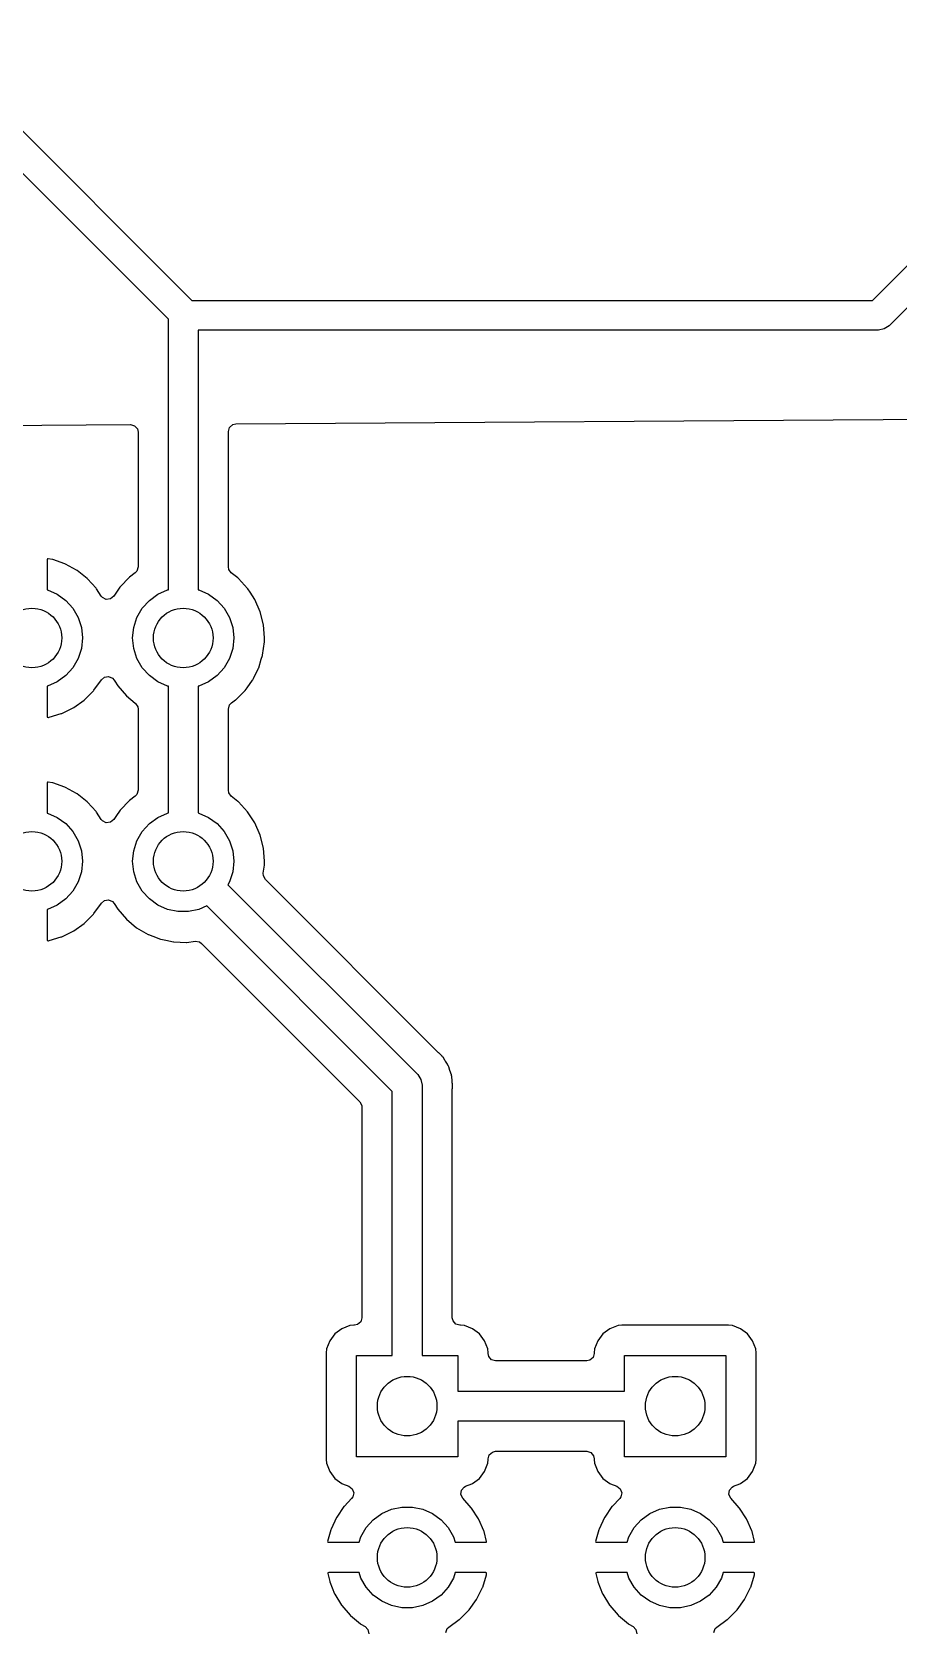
# Model space of a CAD drawing. Extents: x 170.5 to 254.5, y -139.5 to -85.5.
# Drawn here: x 215.5 to 230.04, y -119.66 to -92.82 of the extents above; entities that cross this region are included whole.
import ezdxf

# ---------------------------------------------------------------- set-up
doc = ezdxf.new("R2010")
doc.units = 0
doc.layers.add('BLACK', color=7, linetype='CONTINUOUS')

msp = doc.modelspace()

# ---------------------------------------------------------------- linework, layer by layer
at = {"layer": 'BLACK', "linetype": 'CONTINUOUS'}
for p, q in [((213.677, -92.8232), (218.184, -97.33)), ((217.79, -97.6436), (213.396, -93.25)), ((229.611, -97.33), (230.833, -96.1086)), ((231.187, -96.4616), (229.892, -97.7568)), ((218.184, -97.33), (229.611, -97.33)), ((217.79, -102.189), (217.79, -97.6436)), ((229.715, -97.83), (218.29, -97.83)), ((218.29, -97.83), (218.29, -102.189)), ((229.811, -97.811), (229.715, -97.83)), ((229.892, -97.7568), (229.811, -97.811)), ((229.892, -97.7568), (229.892, -97.7568)), ((213.646, -99.4398), (217.155, -99.4167)), ((217.155, -99.4167), (217.223, -99.4363)), ((217.223, -99.4363), (217.27, -99.4896)), ((217.27, -99.4896), (217.281, -99.5427)), ((217.281, -99.5427), (217.281, -101.808)), ((218.798, -99.5311), (218.819, -99.463)), ((218.798, -101.807), (218.798, -99.5311)), ((218.819, -99.463), (218.872, -99.4165)), ((218.872, -99.4165), (218.924, -99.4051)), ((218.924, -99.4051), (230.702, -99.3276)), ((215.759, -101.67), (215.754, -101.685)), ((215.754, -101.685), (215.754, -102.19)), ((215.772, -101.669), (215.759, -101.67)), ((215.843, -101.682), (215.772, -101.669)), ((215.853, -101.684), (215.843, -101.682)), ((216.054, -101.755), (215.853, -101.684)), ((216.063, -101.76), (216.054, -101.755)), ((216.25, -101.863), (216.063, -101.76)), ((216.258, -101.868), (216.25, -101.863)), ((216.425, -102), (216.258, -101.868)), ((217.231, -101.908), (217.139, -101.978)), ((217.261, -101.876), (217.231, -101.908)), ((217.281, -101.808), (217.261, -101.876)), ((218.805, -101.848), (218.798, -101.807)), ((218.846, -101.906), (218.805, -101.848)), ((218.955, -101.991), (218.846, -101.906)), ((215.754, -102.19), (215.763, -102.192)), ((215.763, -102.192), (215.925, -102.264)), ((216.433, -102.007), (216.425, -102)), ((216.576, -102.165), (216.433, -102.007)), ((216.582, -102.173), (216.576, -102.165)), ((216.663, -102.298), (216.582, -102.173)), ((216.978, -102.146), (216.873, -102.3)), ((216.981, -102.142), (216.978, -102.146)), ((216.978, -102.146), (216.978, -102.146)), ((216.985, -102.138), (216.981, -102.142)), ((217.131, -101.984), (216.985, -102.138)), ((217.135, -101.981), (217.131, -101.984)), ((217.139, -101.978), (217.135, -101.981)), ((217.615, -102.264), (217.777, -102.192)), ((217.777, -102.192), (217.79, -102.189)), ((218.29, -102.189), (218.303, -102.192)), ((218.303, -102.192), (218.465, -102.264)), ((218.97, -102.003), (218.955, -101.991)), ((219.12, -102.168), (218.97, -102.003)), ((219.123, -102.173), (219.12, -102.168)), ((219.161, -102.232), (219.123, -102.173)), ((219.123, -102.173), (219.123, -102.173)), ((219.241, -102.356), (219.161, -102.232)), ((215.925, -102.264), (216.069, -102.368)), ((216.069, -102.368), (216.188, -102.5)), ((216.188, -102.5), (216.277, -102.654)), ((216.684, -102.322), (216.663, -102.298)), ((216.747, -102.353), (216.684, -102.322)), ((216.818, -102.345), (216.747, -102.353)), ((216.873, -102.3), (216.818, -102.345)), ((217.263, -102.654), (217.352, -102.5)), ((217.352, -102.5), (217.471, -102.368)), ((217.471, -102.368), (217.615, -102.264)), ((218.465, -102.264), (218.609, -102.368)), ((218.609, -102.368), (218.728, -102.5)), ((218.728, -102.5), (218.817, -102.654)), ((219.33, -102.561), (219.241, -102.356)), ((216.277, -102.654), (216.331, -102.823)), ((217.209, -102.823), (217.263, -102.654)), ((218.817, -102.654), (218.871, -102.823)), ((219.385, -102.777), (219.33, -102.561)), ((219.403, -103), (219.385, -102.777)), ((216.331, -102.823), (216.35, -103)), ((216.35, -103), (216.331, -103.177)), ((217.19, -103), (217.209, -102.823)), ((217.209, -103.177), (217.19, -103)), ((218.871, -102.823), (218.89, -103)), ((218.89, -103), (218.871, -103.177)), ((219.402, -103.067), (219.403, -103.024)), ((219.403, -103.003), (219.403, -103)), ((219.403, -103.024), (219.403, -103.003)), ((219.403, -103.003), (219.403, -103.003)), ((216.331, -103.177), (216.277, -103.346)), ((217.263, -103.346), (217.209, -103.177)), ((218.871, -103.177), (218.817, -103.346)), ((219.351, -103.358), (219.371, -103.293)), ((219.371, -103.293), (219.372, -103.288)), ((219.371, -103.293), (219.371, -103.293)), ((219.372, -103.288), (219.402, -103.067)), ((216.188, -103.5), (216.069, -103.632)), ((216.277, -103.346), (216.188, -103.5)), ((217.352, -103.5), (217.263, -103.346)), ((217.471, -103.632), (217.352, -103.5)), ((218.728, -103.5), (218.609, -103.632)), ((218.817, -103.346), (218.728, -103.5)), ((219.218, -103.683), (219.305, -103.506)), ((219.305, -103.506), (219.307, -103.502)), ((219.305, -103.506), (219.305, -103.506)), ((219.307, -103.502), (219.351, -103.358)), ((215.763, -103.808), (215.754, -103.81)), ((215.754, -103.81), (215.754, -104.319)), ((215.925, -103.736), (215.763, -103.808)), ((216.069, -103.632), (215.925, -103.736)), ((216.541, -103.879), (216.668, -103.702)), ((216.668, -103.702), (216.669, -103.703)), ((216.669, -103.703), (216.716, -103.659)), ((216.716, -103.659), (216.786, -103.647)), ((216.786, -103.647), (216.852, -103.675)), ((216.852, -103.675), (216.88, -103.707)), ((216.88, -103.707), (216.892, -103.726)), ((216.892, -103.726), (216.94, -103.805)), ((216.94, -103.805), (217.086, -103.974)), ((217.615, -103.736), (217.471, -103.632)), ((217.777, -103.808), (217.615, -103.736)), ((217.79, -103.811), (217.777, -103.808)), ((217.79, -105.939), (217.79, -103.811)), ((218.303, -103.808), (218.29, -103.811)), ((218.29, -103.811), (218.29, -105.939)), ((218.465, -103.736), (218.303, -103.808)), ((218.609, -103.632), (218.465, -103.736)), ((219.078, -103.883), (219.113, -103.835)), ((219.113, -103.835), (219.205, -103.706)), ((219.205, -103.706), (219.208, -103.702)), ((219.208, -103.702), (219.218, -103.683)), ((216.202, -104.167), (216.375, -104.044)), ((216.375, -104.044), (216.383, -104.037)), ((216.383, -104.037), (216.534, -103.887)), ((216.534, -103.887), (216.541, -103.879)), ((217.086, -103.974), (217.234, -104.097)), ((217.234, -104.097), (217.236, -104.098)), ((217.236, -104.098), (217.276, -104.157)), ((218.819, -104.125), (218.851, -104.09)), ((218.851, -104.09), (218.92, -104.041)), ((218.92, -104.041), (218.927, -104.035)), ((218.927, -104.035), (219.023, -103.938)), ((219.023, -103.938), (219.078, -103.883)), ((215.754, -104.319), (215.758, -104.332)), ((215.758, -104.332), (215.771, -104.334)), ((215.771, -104.334), (215.778, -104.334)), ((215.778, -104.334), (215.788, -104.331)), ((215.788, -104.331), (215.992, -104.27)), ((215.992, -104.27), (216.002, -104.266)), ((216.002, -104.266), (216.193, -104.173)), ((216.193, -104.173), (216.202, -104.167)), ((217.276, -104.157), (217.281, -104.195)), ((217.281, -104.195), (217.281, -105.558)), ((218.798, -104.193), (218.819, -104.125)), ((218.798, -105.557), (218.798, -104.193)), ((215.759, -105.42), (215.754, -105.435)), ((215.754, -105.435), (215.754, -105.94)), ((215.772, -105.419), (215.759, -105.42)), ((215.843, -105.432), (215.772, -105.419)), ((215.853, -105.434), (215.843, -105.432)), ((216.054, -105.505), (215.853, -105.434)), ((216.063, -105.51), (216.054, -105.505)), ((216.25, -105.613), (216.063, -105.51)), ((216.258, -105.618), (216.25, -105.613)), ((216.425, -105.75), (216.258, -105.618)), ((217.135, -105.731), (216.981, -105.892)), ((217.139, -105.728), (217.135, -105.731)), ((217.231, -105.658), (217.139, -105.728)), ((217.261, -105.626), (217.231, -105.658)), ((217.281, -105.558), (217.261, -105.626)), ((218.805, -105.598), (218.798, -105.557)), ((218.846, -105.656), (218.805, -105.598)), ((218.959, -105.745), (218.846, -105.656)), ((215.754, -105.94), (215.763, -105.942)), ((215.763, -105.942), (215.925, -106.014)), ((216.433, -105.757), (216.425, -105.75)), ((216.576, -105.915), (216.433, -105.757)), ((216.582, -105.923), (216.576, -105.915)), ((216.663, -106.048), (216.582, -105.923)), ((216.908, -105.999), (216.873, -106.05)), ((216.981, -105.892), (216.908, -105.999)), ((217.615, -106.014), (217.777, -105.942)), ((217.777, -105.942), (217.79, -105.939)), ((218.29, -105.939), (218.303, -105.942)), ((218.303, -105.942), (218.465, -106.014)), ((218.97, -105.753), (218.959, -105.745)), ((219.12, -105.918), (218.97, -105.753)), ((219.241, -106.106), (219.12, -105.918)), ((215.925, -106.014), (216.069, -106.118)), ((216.069, -106.118), (216.188, -106.25)), ((216.188, -106.25), (216.277, -106.404)), ((216.684, -106.072), (216.663, -106.048)), ((216.747, -106.103), (216.684, -106.072)), ((216.818, -106.095), (216.747, -106.103)), ((216.873, -106.05), (216.818, -106.095)), ((217.263, -106.404), (217.352, -106.25)), ((217.352, -106.25), (217.471, -106.118)), ((217.471, -106.118), (217.615, -106.014)), ((218.465, -106.014), (218.609, -106.118)), ((218.609, -106.118), (218.728, -106.25)), ((218.728, -106.25), (218.817, -106.404)), ((219.33, -106.311), (219.241, -106.106)), ((216.277, -106.404), (216.331, -106.573)), ((217.209, -106.573), (217.263, -106.404)), ((218.817, -106.404), (218.871, -106.573)), ((219.385, -106.527), (219.33, -106.311)), ((219.403, -106.75), (219.385, -106.527)), ((216.331, -106.573), (216.35, -106.75)), ((216.35, -106.75), (216.331, -106.927)), ((217.19, -106.75), (217.209, -106.573)), ((217.209, -106.927), (217.19, -106.75)), ((218.871, -106.573), (218.89, -106.75)), ((218.89, -106.75), (218.871, -106.927)), ((219.402, -106.812), (219.403, -106.753)), ((219.403, -106.753), (219.403, -106.75)), ((219.403, -106.753), (219.403, -106.753)), ((216.331, -106.927), (216.277, -107.096)), ((217.263, -107.096), (217.209, -106.927)), ((218.871, -106.927), (218.817, -107.096)), ((219.384, -106.951), (219.402, -106.817)), ((219.386, -106.995), (219.384, -106.951)), ((219.42, -107.057), (219.386, -106.995)), ((219.402, -106.817), (219.402, -106.812)), ((222.327, -109.964), (219.42, -107.057)), ((216.188, -107.25), (216.069, -107.382)), ((216.277, -107.096), (216.188, -107.25)), ((217.352, -107.25), (217.263, -107.096)), ((217.471, -107.382), (217.352, -107.25)), ((218.817, -107.096), (218.788, -107.145)), ((218.788, -107.145), (221.977, -110.333)), ((215.763, -107.558), (215.754, -107.56)), ((215.754, -107.56), (215.754, -108.069)), ((215.925, -107.486), (215.763, -107.558)), ((216.069, -107.382), (215.925, -107.486)), ((216.541, -107.629), (216.668, -107.452)), ((216.668, -107.452), (216.669, -107.453)), ((216.669, -107.453), (216.716, -107.409)), ((216.716, -107.409), (216.786, -107.397)), ((216.786, -107.397), (216.852, -107.425)), ((216.852, -107.425), (216.88, -107.457)), ((216.88, -107.457), (216.94, -107.555)), ((216.94, -107.555), (217.086, -107.724)), ((217.615, -107.486), (217.471, -107.382)), ((217.777, -107.558), (217.615, -107.486)), ((217.951, -107.595), (217.777, -107.558)), ((218.129, -107.595), (217.951, -107.595)), ((218.303, -107.558), (218.129, -107.595)), ((218.436, -107.499), (218.303, -107.558)), ((221.55, -110.614), (218.436, -107.499)), ((216.202, -107.917), (216.375, -107.794)), ((216.375, -107.794), (216.383, -107.787)), ((216.383, -107.787), (216.534, -107.637)), ((216.534, -107.637), (216.541, -107.629)), ((217.086, -107.724), (217.258, -107.867)), ((217.258, -107.867), (217.451, -107.979)), ((215.754, -108.069), (215.758, -108.082)), ((215.758, -108.082), (215.771, -108.084)), ((215.771, -108.084), (215.778, -108.084)), ((215.778, -108.084), (215.788, -108.081)), ((215.788, -108.081), (215.992, -108.02)), ((215.992, -108.02), (216.002, -108.016)), ((216.002, -108.016), (216.193, -107.923)), ((216.193, -107.923), (216.202, -107.917)), ((217.451, -107.979), (217.456, -107.981)), ((217.456, -107.981), (217.456, -107.981)), ((217.456, -107.981), (217.527, -108.008)), ((217.527, -108.008), (217.66, -108.059)), ((217.66, -108.059), (217.665, -108.06)), ((217.665, -108.06), (217.665, -108.06)), ((217.665, -108.06), (217.746, -108.077)), ((217.746, -108.077), (217.879, -108.104)), ((217.879, -108.104), (217.884, -108.104)), ((217.884, -108.104), (217.884, -108.104)), ((217.884, -108.104), (218.097, -108.112)), ((218.097, -108.112), (218.097, -108.112)), ((218.097, -108.112), (218.102, -108.112)), ((218.102, -108.112), (218.242, -108.094)), ((218.242, -108.094), (218.312, -108.105)), ((218.312, -108.105), (218.347, -108.13)), ((218.347, -108.13), (221.005, -110.787)), ((222.33, -109.967), (222.327, -109.964)), ((222.386, -110.02), (222.33, -109.967)), ((222.39, -110.026), (222.386, -110.02)), ((222.393, -110.029), (222.39, -110.026)), ((222.395, -110.032), (222.393, -110.029)), ((222.395, -110.033), (222.395, -110.032)), ((222.403, -110.041), (222.395, -110.033)), ((222.44, -110.103), (222.403, -110.041)), ((222.443, -110.107), (222.44, -110.103)), ((222.477, -110.159), (222.443, -110.107)), ((222.483, -110.168), (222.477, -110.159)), ((222.485, -110.175), (222.483, -110.168)), ((222.488, -110.18), (222.485, -110.175)), ((222.491, -110.186), (222.488, -110.18)), ((222.494, -110.192), (222.491, -110.186)), ((222.497, -110.199), (222.494, -110.192)), ((222.517, -110.262), (222.497, -110.199)), ((222.497, -110.199), (222.497, -110.199)), ((222.518, -110.266), (222.517, -110.262)), ((222.543, -110.334), (222.518, -110.266)), ((221.977, -110.333), (222.031, -110.414)), ((222.031, -110.414), (222.05, -110.51)), ((222.05, -110.51), (222.05, -115.05)), ((222.544, -110.342), (222.543, -110.334)), ((222.545, -110.347), (222.544, -110.342)), ((222.547, -110.353), (222.545, -110.347)), ((222.549, -110.36), (222.547, -110.353)), ((222.549, -110.368), (222.549, -110.36)), ((222.555, -110.433), (222.549, -110.368)), ((222.549, -110.368), (222.549, -110.368)), ((222.555, -110.437), (222.555, -110.433)), ((222.558, -110.466), (222.555, -110.437)), ((222.558, -110.474), (222.558, -110.466)), ((222.559, -110.484), (222.558, -110.474)), ((222.558, -110.577), (222.56, -110.558)), ((222.563, -110.537), (222.559, -110.484)), ((222.56, -110.558), (222.562, -110.544)), ((222.562, -110.544), (222.563, -110.537)), ((222.562, -110.544), (222.562, -110.544)), ((221.005, -110.787), (221.039, -110.85)), ((221.55, -115.05), (221.55, -110.614)), ((222.558, -114.415), (222.558, -110.577)), ((221.039, -110.85), (221.041, -110.876)), ((221.041, -110.876), (221.041, -114.415)), ((220.84, -114.548), (220.703, -114.599)), ((220.902, -114.541), (220.84, -114.548)), ((220.915, -114.541), (220.902, -114.541)), ((220.968, -114.53), (220.915, -114.541)), ((221.021, -114.484), (220.968, -114.53)), ((221.041, -114.415), (221.021, -114.484)), ((222.57, -114.468), (222.558, -114.415)), ((222.616, -114.521), (222.57, -114.468)), ((222.684, -114.541), (222.616, -114.521)), ((222.698, -114.541), (222.684, -114.541)), ((222.76, -114.548), (222.698, -114.541)), ((222.897, -114.599), (222.76, -114.548)), ((225.34, -114.548), (225.203, -114.599)), ((225.402, -114.541), (225.34, -114.548)), ((227.198, -114.541), (225.402, -114.541)), ((227.26, -114.548), (227.198, -114.541)), ((227.397, -114.599), (227.26, -114.548)), ((220.499, -114.803), (220.448, -114.94)), ((220.587, -114.687), (220.499, -114.803)), ((220.703, -114.599), (220.587, -114.687)), ((223.013, -114.687), (222.897, -114.599)), ((223.101, -114.803), (223.013, -114.687)), ((223.152, -114.94), (223.101, -114.803)), ((224.999, -114.803), (224.948, -114.94)), ((225.087, -114.687), (224.999, -114.803)), ((225.203, -114.599), (225.087, -114.687)), ((227.513, -114.687), (227.397, -114.599)), ((227.601, -114.803), (227.513, -114.687)), ((227.652, -114.94), (227.601, -114.803)), ((220.448, -114.94), (220.441, -115.002)), ((220.441, -115.002), (220.441, -116.798)), ((220.95, -116.75), (220.95, -115.05)), ((220.95, -115.05), (221.55, -115.05)), ((222.05, -115.05), (222.65, -115.05)), ((222.65, -115.05), (222.65, -115.65)), ((223.159, -115.002), (223.152, -114.94)), ((223.159, -115.015), (223.159, -115.002)), ((223.17, -115.068), (223.159, -115.015)), ((223.216, -115.121), (223.17, -115.068)), ((223.284, -115.141), (223.216, -115.121)), ((224.921, -115.084), (224.868, -115.13)), ((224.941, -115.015), (224.921, -115.084)), ((224.948, -114.94), (224.941, -115.002)), ((224.941, -115.002), (224.941, -115.015)), ((225.45, -115.65), (225.45, -115.05)), ((225.45, -115.05), (227.15, -115.05)), ((227.15, -115.05), (227.15, -116.75)), ((227.659, -115.002), (227.652, -114.94)), ((227.659, -116.798), (227.659, -115.002)), ((224.815, -115.141), (223.284, -115.141)), ((224.868, -115.13), (224.815, -115.141)), ((222.65, -115.65), (225.45, -115.65)), ((225.45, -116.15), (222.65, -116.15)), ((222.65, -116.15), (222.65, -116.75)), ((225.45, -116.75), (225.45, -116.15)), ((223.159, -116.784), (223.179, -116.716)), ((223.179, -116.716), (223.232, -116.67)), ((223.232, -116.67), (223.284, -116.658)), ((223.284, -116.658), (224.815, -116.658)), ((224.815, -116.658), (224.884, -116.679)), ((224.884, -116.679), (224.93, -116.732)), ((224.93, -116.732), (224.941, -116.784)), ((220.441, -116.798), (220.448, -116.86)), ((220.448, -116.86), (220.499, -116.997)), ((220.499, -116.997), (220.587, -117.113)), ((222.65, -116.75), (220.95, -116.75)), ((223.013, -117.113), (223.101, -116.997)), ((223.101, -116.997), (223.152, -116.86)), ((223.152, -116.86), (223.159, -116.798)), ((223.159, -116.798), (223.159, -116.784)), ((224.941, -116.784), (224.941, -116.798)), ((224.941, -116.798), (224.948, -116.86)), ((224.948, -116.86), (224.999, -116.997)), ((224.999, -116.997), (225.087, -117.113)), ((227.15, -116.75), (225.45, -116.75)), ((227.513, -117.113), (227.601, -116.997)), ((227.601, -116.997), (227.652, -116.86)), ((227.652, -116.86), (227.659, -116.798)), ((220.587, -117.113), (220.703, -117.201)), ((220.703, -117.201), (220.712, -117.204)), ((220.712, -117.204), (220.712, -117.204)), ((220.712, -117.204), (220.821, -117.245)), ((220.821, -117.245), (220.878, -117.287)), ((222.71, -117.312), (222.755, -117.258)), ((222.755, -117.258), (222.781, -117.244)), ((222.781, -117.244), (222.888, -117.204)), ((222.888, -117.204), (222.897, -117.201)), ((222.897, -117.201), (223.013, -117.113)), ((225.087, -117.113), (225.203, -117.201)), ((225.203, -117.201), (225.212, -117.204)), ((225.212, -117.204), (225.212, -117.204)), ((225.212, -117.204), (225.321, -117.245)), ((225.321, -117.245), (225.378, -117.287)), ((227.21, -117.312), (227.255, -117.258)), ((227.255, -117.258), (227.281, -117.244)), ((227.281, -117.244), (227.388, -117.204)), ((227.388, -117.204), (227.397, -117.201)), ((227.397, -117.201), (227.513, -117.113)), ((220.868, -117.45), (220.745, -117.579)), ((220.887, -117.423), (220.868, -117.45)), ((220.878, -117.287), (220.902, -117.354)), ((220.902, -117.354), (220.887, -117.423)), ((222.701, -117.383), (222.71, -117.312)), ((222.732, -117.447), (222.701, -117.383)), ((222.876, -117.605), (222.732, -117.447)), ((225.368, -117.45), (225.245, -117.579)), ((225.387, -117.423), (225.368, -117.45)), ((225.378, -117.287), (225.402, -117.354)), ((225.402, -117.354), (225.387, -117.423)), ((227.201, -117.383), (227.21, -117.312)), ((227.232, -117.447), (227.201, -117.383)), ((227.376, -117.605), (227.232, -117.447)), ((220.613, -117.772), (220.523, -117.965)), ((220.618, -117.763), (220.613, -117.772)), ((220.738, -117.587), (220.618, -117.763)), ((220.745, -117.579), (220.738, -117.587)), ((221.112, -117.94), (221.231, -117.808)), ((221.231, -117.808), (221.375, -117.704)), ((221.375, -117.704), (221.537, -117.632)), ((221.537, -117.632), (221.711, -117.595)), ((221.711, -117.595), (221.889, -117.595)), ((221.889, -117.595), (222.063, -117.632)), ((222.063, -117.632), (222.225, -117.704)), ((222.225, -117.704), (222.369, -117.808)), ((222.369, -117.808), (222.488, -117.94)), ((222.882, -117.613), (222.876, -117.605)), ((222.998, -117.792), (222.882, -117.613)), ((223.003, -117.801), (222.998, -117.792)), ((223.088, -117.996), (223.003, -117.801)), ((225.113, -117.772), (225.023, -117.965)), ((225.118, -117.763), (225.113, -117.772)), ((225.238, -117.587), (225.118, -117.763)), ((225.245, -117.579), (225.238, -117.587)), ((225.612, -117.94), (225.731, -117.808)), ((225.731, -117.808), (225.875, -117.704)), ((225.875, -117.704), (226.037, -117.632)), ((226.037, -117.632), (226.211, -117.595)), ((226.211, -117.595), (226.389, -117.595)), ((226.389, -117.595), (226.563, -117.632)), ((226.563, -117.632), (226.725, -117.704)), ((226.725, -117.704), (226.869, -117.808)), ((226.869, -117.808), (226.988, -117.94)), ((227.382, -117.613), (227.376, -117.605)), ((227.498, -117.792), (227.382, -117.613)), ((227.503, -117.801), (227.498, -117.792)), ((227.588, -117.996), (227.503, -117.801)), ((220.52, -117.974), (220.464, -118.174)), ((220.523, -117.965), (220.52, -117.974)), ((221.023, -118.094), (221.112, -117.94)), ((222.488, -117.94), (222.577, -118.094)), ((223.091, -118.006), (223.088, -117.996)), ((223.133, -118.173), (223.091, -118.006)), ((225.02, -117.974), (224.964, -118.174)), ((225.023, -117.965), (225.02, -117.974)), ((225.523, -118.094), (225.612, -117.94)), ((226.988, -117.94), (227.077, -118.094)), ((227.591, -118.006), (227.588, -117.996)), ((227.633, -118.173), (227.591, -118.006)), ((220.464, -118.174), (220.466, -118.183)), ((220.466, -118.183), (220.478, -118.186)), ((220.478, -118.186), (220.994, -118.186)), ((220.994, -118.186), (221.023, -118.094)), ((222.577, -118.094), (222.606, -118.186)), ((222.606, -118.186), (223.118, -118.186)), ((223.118, -118.186), (223.132, -118.182)), ((223.132, -118.182), (223.133, -118.173)), ((224.964, -118.174), (224.966, -118.183)), ((224.966, -118.183), (224.978, -118.186)), ((224.978, -118.186), (225.494, -118.186)), ((225.494, -118.186), (225.523, -118.094)), ((227.077, -118.094), (227.106, -118.186)), ((227.106, -118.186), (227.618, -118.186)), ((227.618, -118.186), (227.632, -118.182)), ((227.632, -118.182), (227.633, -118.173)), ((220.47, -118.698), (220.468, -118.708)), ((220.468, -118.708), (220.499, -118.842)), ((220.483, -118.694), (220.47, -118.698)), ((220.994, -118.694), (220.483, -118.694)), ((220.499, -118.842), (220.502, -118.852)), ((220.502, -118.852), (220.582, -119.05)), ((221.023, -118.786), (220.994, -118.694)), ((221.112, -118.94), (221.023, -118.786)), ((222.577, -118.786), (222.488, -118.94)), ((222.606, -118.694), (222.577, -118.786)), ((223.119, -118.694), (222.606, -118.694)), ((223.068, -118.937), (223.13, -118.733)), ((223.132, -118.698), (223.119, -118.694)), ((223.13, -118.733), (223.133, -118.723)), ((223.134, -118.712), (223.132, -118.698)), ((223.133, -118.723), (223.134, -118.712)), ((224.97, -118.698), (224.968, -118.708)), ((224.968, -118.708), (224.999, -118.842)), ((224.983, -118.694), (224.97, -118.698)), ((225.494, -118.694), (224.983, -118.694)), ((224.999, -118.842), (225.002, -118.852)), ((225.002, -118.852), (225.082, -119.05)), ((225.523, -118.786), (225.494, -118.694)), ((225.612, -118.94), (225.523, -118.786)), ((227.077, -118.786), (226.988, -118.94)), ((227.106, -118.694), (227.077, -118.786)), ((227.619, -118.694), (227.106, -118.694)), ((227.568, -118.937), (227.63, -118.733)), ((227.632, -118.698), (227.619, -118.694)), ((227.63, -118.733), (227.633, -118.723)), ((227.634, -118.712), (227.632, -118.698)), ((227.633, -118.723), (227.634, -118.712)), ((220.582, -119.05), (220.586, -119.059)), ((220.586, -119.059), (220.698, -119.24)), ((221.231, -119.072), (221.112, -118.94)), ((221.375, -119.176), (221.231, -119.072)), ((222.369, -119.072), (222.225, -119.176)), ((222.488, -118.94), (222.369, -119.072)), ((222.841, -119.319), (222.965, -119.146)), ((222.965, -119.146), (222.97, -119.137)), ((222.97, -119.137), (223.065, -118.946)), ((223.065, -118.946), (223.068, -118.937)), ((225.082, -119.05), (225.086, -119.059)), ((225.086, -119.059), (225.198, -119.24)), ((225.731, -119.072), (225.612, -118.94)), ((225.875, -119.176), (225.731, -119.072)), ((226.869, -119.072), (226.725, -119.176)), ((226.988, -118.94), (226.869, -119.072)), ((227.341, -119.319), (227.465, -119.146)), ((227.465, -119.146), (227.47, -119.137)), ((227.47, -119.137), (227.565, -118.946)), ((227.565, -118.946), (227.568, -118.937)), ((220.698, -119.24), (220.704, -119.249)), ((220.704, -119.249), (220.843, -119.41)), ((220.843, -119.41), (220.851, -119.417)), ((220.851, -119.417), (221.014, -119.553)), ((221.537, -119.248), (221.375, -119.176)), ((221.711, -119.285), (221.537, -119.248)), ((221.889, -119.285), (221.711, -119.285)), ((222.063, -119.248), (221.889, -119.285)), ((222.225, -119.176), (222.063, -119.248)), ((222.683, -119.477), (222.834, -119.327)), ((222.834, -119.327), (222.841, -119.319)), ((225.198, -119.24), (225.204, -119.249)), ((225.204, -119.249), (225.343, -119.41)), ((225.343, -119.41), (225.351, -119.417)), ((225.351, -119.417), (225.514, -119.553)), ((226.037, -119.248), (225.875, -119.176)), ((226.211, -119.285), (226.037, -119.248)), ((226.389, -119.285), (226.211, -119.285)), ((226.563, -119.248), (226.389, -119.285)), ((226.725, -119.176), (226.563, -119.248)), ((227.183, -119.477), (227.334, -119.327)), ((227.334, -119.327), (227.341, -119.319)), ((221.014, -119.553), (221.023, -119.559)), ((221.023, -119.559), (221.092, -119.599)), ((221.092, -119.599), (221.141, -119.651)), ((221.141, -119.651), (221.154, -119.721)), ((222.448, -119.702), (222.473, -119.635)), ((222.473, -119.635), (222.5, -119.609)), ((222.5, -119.609), (222.675, -119.484)), ((222.675, -119.484), (222.683, -119.477)), ((225.514, -119.553), (225.523, -119.559)), ((225.523, -119.559), (225.592, -119.599)), ((225.592, -119.599), (225.641, -119.651)), ((225.641, -119.651), (225.654, -119.721)), ((226.948, -119.702), (226.973, -119.635)), ((226.973, -119.635), (227, -119.609)), ((227, -119.609), (227.175, -119.484)), ((227.175, -119.484), (227.183, -119.477))]:
    msp.add_line(p, q, dxfattribs=at)
at = {"layer": 'BLACK'}
for centre in [(215.5, -103), (218.04, -103), (215.5, -106.75), (218.04, -106.75), (221.8, -115.9), (226.3, -115.9), (221.8, -118.44), (226.3, -118.44)]:
    msp.add_circle(centre, 0.5, dxfattribs=at)

doc.saveas('drawing.dxf')
